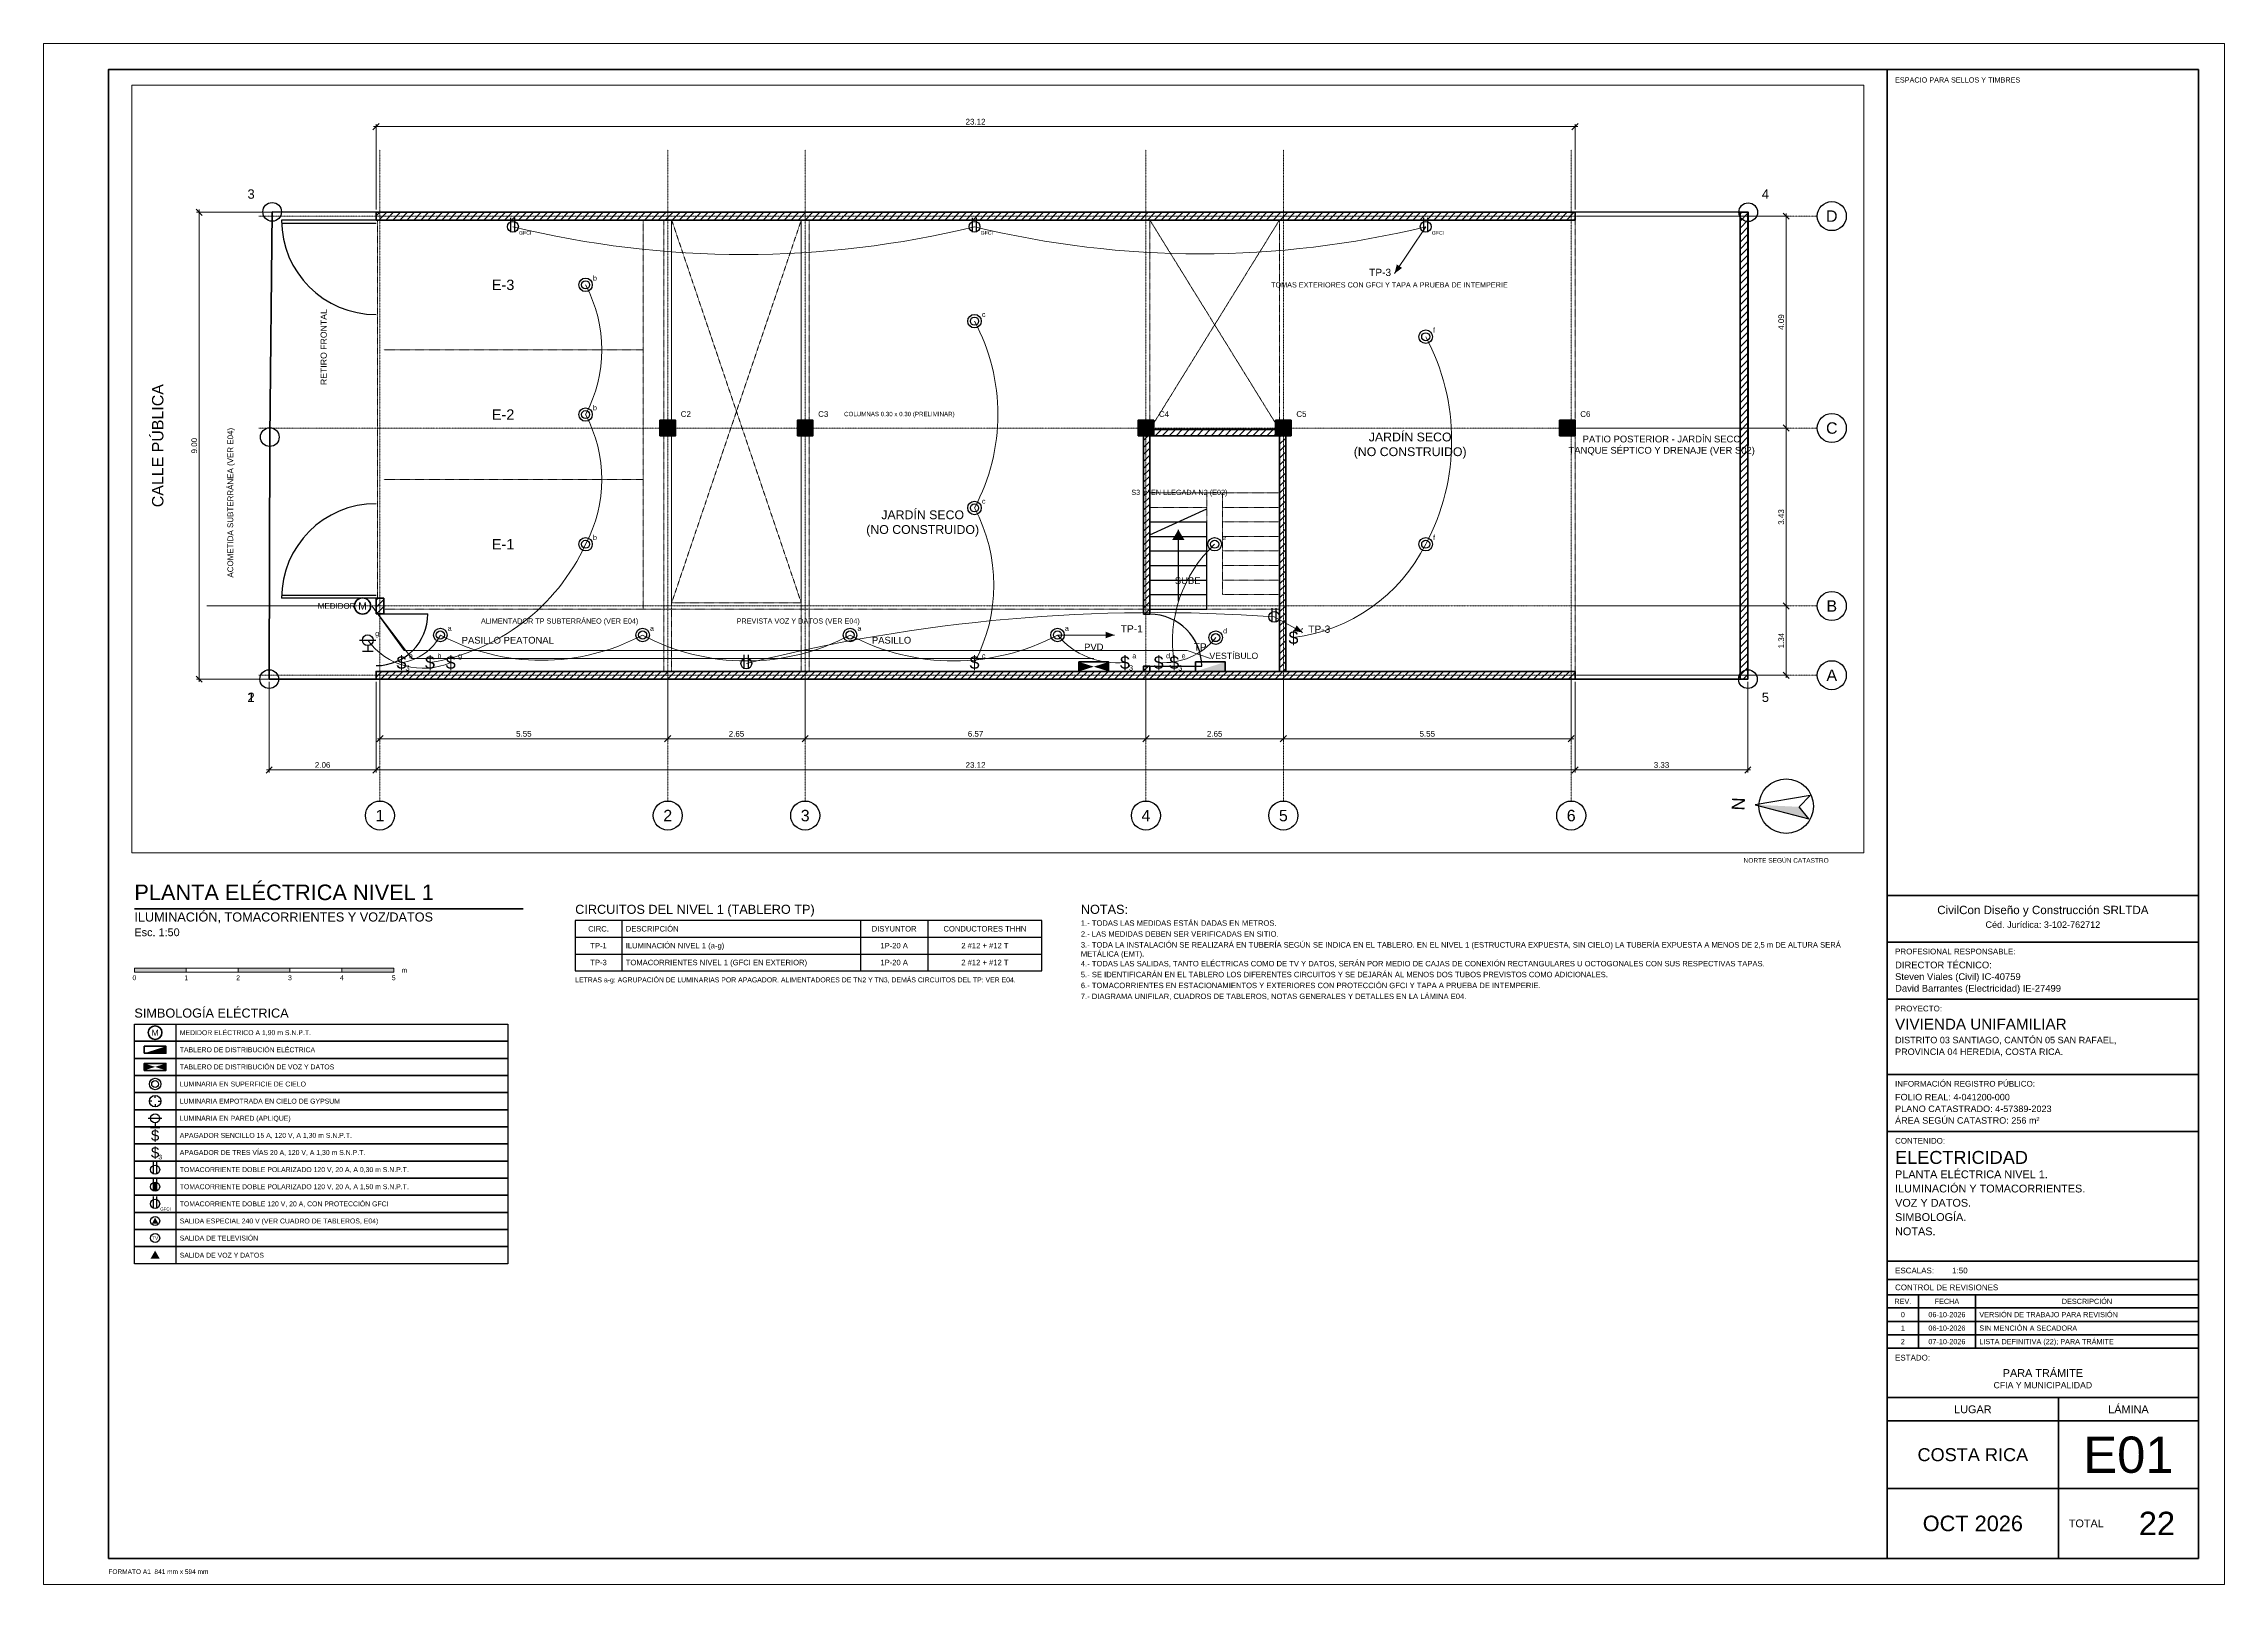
# Paper-space layout 'E01-NIVEL1' of a CAD drawing. Header units: metres, sheet in millimetres. Extents: x 0 to 841, y 0 to 594.
# The model-space entities are those that its viewports show. They can reach past a viewport. Long polylines and large blocks are cut down to what shows.
import ezdxf
from ezdxf.enums import TextEntityAlignment as Align

# ---------------------------------------------------------------- set-up
doc = ezdxf.new("R2010")
doc.units = ezdxf.units.M
doc.linetypes.add('CENTER', pattern=[5.08, 3.175, -0.635, 0.635, -0.635])
doc.linetypes.add('DASHED', pattern=[1.524, 1.27, -0.254])
for name, color, linetype, lineweight in [('A-CAJETIN', 7, 'Continuous', 35), ('A-CAJETIN-TXT', 7, 'Continuous', 25), ('A-COTA-50', 7, 'Continuous', 18), ('A-DEMARCACION', 8, 'DASHED', 18), ('A-EJES', 8, 'CENTER', 13), ('A-EJES-TXT', 7, 'Continuous', 25), ('A-ESCALA-GRAF', 7, 'Continuous', 18), ('A-ESCALERA', 8, 'Continuous', 25), ('A-ESPACIOS', 7, 'Continuous', 25), ('A-MARCO', 7, 'Continuous', 70), ('A-MURO', 8, 'Continuous', 50), ('A-MURO-TRAMA', 8, 'Continuous', 9), ('A-NORTE', 7, 'Continuous', 25), ('A-NOTAS', 7, 'Continuous', 18), ('A-PROYECCION', 8, 'DASHED', 18), ('A-PUERTA', 8, 'Continuous', 25), ('A-TABLAS', 7, 'Continuous', 25), ('A-TEXTO', 7, 'Continuous', 18), ('A-TITULOS', 7, 'Continuous', 35), ('E-APAG', 7, 'Continuous', 25), ('E-CIRC', 7, 'Continuous', 13), ('E-COLUMNA', 8, 'Continuous', 35), ('E-LUM', 7, 'Continuous', 25), ('E-TABLERO', 7, 'Continuous', 35), ('E-TOMA', 7, 'Continuous', 25), ('E-TXT-EL', 7, 'Continuous', 18), ('E-VD', 7, 'Continuous', 25), ('T-LINDERO', 8, 'Continuous', 50), ('T-VERTICE', 8, 'Continuous', 25)]:
    doc.layers.add(name, color=color, linetype=linetype, lineweight=lineweight)
doc.layers.add('A-VIEWPORT', color=8, linetype='Continuous', lineweight=13, plot=False)
doc.styles.add('ARIAL', font='arial.ttf')
doc.dimstyles.new('COTA-50', dxfattribs={"dimtxt": 0.11, "dimasz": 0.06, "dimexe": 0.05, "dimexo": 0.05, "dimgap": 0.04, "dimtad": 1, "dimzin": 0, "dimdsep": 46, "dimtxsty": 'ARIAL', "dimtsz": 0.06, "dimcen": 2.5, "dimdle": 0.05, "dimclrd": 7, "dimclre": 7, "dimclrt": 7, "dimazin": 3, "dimtfac": 1, "dimtmove": 0, "dimatfit": 3, "dimlwd": 18, "dimlwe": 13})

# ---------------------------------------------------------------- blocks, each defined once
blk = doc.blocks.new('NORTE')
blk.add_hatch(color=0).paths.add_polyline_path([(0, 12), (0, -5), (-4.5, -9)])
blk.add_lwpolyline([(0, 12), (-4.5, -9), (0, -5), (4.5, -9)], close=True)
blk.add_circle((0, 0), 10.5)
at = {"style": 'ARIAL'}
blk.add_text('N', height=5, dxfattribs=at).set_placement((0, 14.5), align=Align.BOTTOM_CENTER)
blk = doc.blocks.new('CAJETIN_A1')
for p, q in [((0, 255.6), (120, 255.6)), ((0, 237.6), (120, 237.6)), ((0, 215.6), (120, 215.6)), ((0, 186.6), (120, 186.6)), ((0, 164.6), (120, 164.6)), ((0, 114.6), (120, 114.6)), ((0, 107.6), (120, 107.6)), ((0, 101.6), (120, 101.6)), ((12, 101.6), (12, 81)), ((34, 101.6), (34, 81)), ((0, 96.6), (120, 96.6)), ((0, 91.4), (120, 91.4)), ((0, 86.2), (120, 86.2)), ((0, 81), (120, 81)), ((0, 62), (120, 62)), ((66, 62), (66, 0)), ((0, 53), (120, 53)), ((0, 27), (120, 27))]:
    blk.add_line(p, q)
blk.add_lwpolyline([(0, 0), (120, 0), (120, 574), (0, 574)], close=True)
at = {"style": 'ARIAL'}
for s, height, p in [('ESPACIO PARA SELLOS Y TIMBRES', 2, (3, 571)), ('PROFESIONAL RESPONSABLE:', 2.2, (3, 235.1)), ('PROYECTO:', 2.2, (3, 213.1)), ('INFORMACIÓN REGISTRO PÚBLICO:', 2.2, (3, 184.1)), ('CONTENIDO:', 2.2, (3, 162.1)), ('ESCALAS:', 2.2, (3, 112.1)), ('CONTROL DE REVISIONES', 2.2, (3, 105.6)), ('ESTADO:', 2.2, (3, 78.5))]:
    blk.add_text(s, height=height, dxfattribs=at).set_placement(p, align=Align.TOP_LEFT)
for s, height, p in [('REV.', 2, (6, 99.1)), ('FECHA', 2, (23, 99.1)), ('DESCRIPCIÓN', 2, (77, 99.1)), ('LUGAR', 3, (33, 57.5)), ('LÁMINA', 3, (93, 57.5))]:
    blk.add_text(s, height=height, dxfattribs=at).set_placement(p, align=Align.MIDDLE_CENTER)
blk.add_text('TOTAL', height=3, dxfattribs=at).set_placement((70, 13.5), align=Align.MIDDLE_LEFT)
for tag, height, p in [('EMPRESA_CED', 2.5, (60, 245.6)), ('EMPRESA', 3.2, (60, 251.6)), ('ESTADO_1', 3, (60, 73)), ('ESTADO_2', 2.4, (60, 68))]:
    blk.add_attdef(tag, text='', height=height, dxfattribs=at).set_placement(p, align=Align.TOP_CENTER)
for tag, height, p in [('PROF_1', 2.6, (3, 230.1)), ('PROF_2', 2.6, (3, 225.6)), ('PROF_3', 2.6, (3, 221.1)), ('PROYECTO', 4.2, (3, 208.1)), ('UBIC_1', 2.5, (3, 201.1)), ('UBIC_2', 2.5, (3, 196.6)), ('UBIC_3', 2.5, (3, 192.1)), ('REG_1', 2.5, (3, 179.1)), ('REG_2', 2.5, (3, 174.6)), ('REG_3', 2.5, (3, 170.1)), ('CONT_TIT', 5, (3, 157.1)), ('CONT_1', 3, (3, 149.6)), ('CONT_2', 3, (3, 144.1)), ('CONT_3', 3, (3, 138.6)), ('CONT_4', 3, (3, 133.1)), ('CONT_5', 3, (3, 127.6)), ('CONT_6', 3, (3, 122.1)), ('ESCALAS', 2.2, (25, 112.1))]:
    blk.add_attdef(tag, text='', height=height, dxfattribs=at).set_placement(p, align=Align.TOP_LEFT)
for tag, height, p in [('REV0_N', 2, (6, 94)), ('REV0_F', 2, (23, 94)), ('REV1_N', 2, (6, 88.8)), ('REV2_N', 2, (6, 83.6)), ('REV1_F', 2, (23, 88.8)), ('REV2_F', 2, (23, 83.6)), ('LUGAR', 5, (33, 40)), ('LAMINA', 14, (93, 40)), ('TOTAL', 9, (104, 13.5)), ('FECHA', 6, (33, 13.5))]:
    blk.add_attdef(tag, text='', height=height, dxfattribs=at).set_placement(p, align=Align.MIDDLE_CENTER)
for tag, p in [('REV0_D', (35.5, 94)), ('REV1_D', (35.5, 88.8)), ('REV2_D', (35.5, 83.6))]:
    blk.add_attdef(tag, text='', height=2, dxfattribs=at).set_placement(p, align=Align.MIDDLE_LEFT)
blk = doc.blocks.new('_OBLIQUE')
at = {"color": 0, "linetype": 'BYBLOCK'}
blk.add_line((-0.5, -0.5), (0.5, 0.5), dxfattribs=at)
blk = doc.blocks.new('*D9')
at = {"color": 7, "lineweight": 13}
for p, q in [((25.23, 1.41), (29.3, 1.41)), ((25.23, 0.075), (29.3, 0.075))]:
    blk.add_line(p, q, dxfattribs=at)
at = {"color": 7, "lineweight": 18}
blk.add_line((29.25, 0.025), (29.25, 1.46), dxfattribs=at)
at = {"layer": 'Defpoints'}
for p in [(25.18, 1.41), (25.18, 0.075), (29.25, 0.075)]:
    blk.add_point(p, dxfattribs=at)
at = {"layer": 'A-COTA-50', "color": 7, "xscale": 0.12, "yscale": 0.12, "rotation": 90}
for p in [(29.25, 1.41), (29.25, 0.075)]:
    blk.add_blockref('_OBLIQUE', p, dxfattribs=at)
at = {"layer": 'A-COTA-50', "color": 7, "insert": (29.155, 0.7425), "char_height": 0.11, "attachment_point": 5, "rotation": 90, "style": 'ARIAL'}
blk.add_mtext('1.34', dxfattribs=at)

msp = doc.modelspace()

# ---------------------------------------------------------------- hatches: boundary and pattern name
at = {"layer": 'A-MURO-TRAMA'}
h = msp.add_hatch(dxfattribs=at)
h.set_pattern_fill('ANSI31', scale=0.03)
h.paths.add_polyline_path([(2.06, 8.85), (2.06, 9), (25.18, 9), (25.18, 8.85)])
h = msp.add_hatch(dxfattribs=at)
h.set_pattern_fill('ANSI31', scale=0.03)
h.paths.add_polyline_path([(28.362, 0), (28.362, 9), (28.512, 9), (28.512, 0)])
h = msp.add_hatch(dxfattribs=at)
h.set_pattern_fill('ANSI31', scale=0.03)
h.paths.add_polyline_path([(16.86, 1.25), (16.86, 4.81), (16.98, 4.81), (16.98, 1.25)])
h = msp.add_hatch(dxfattribs=at)
h.set_pattern_fill('ANSI31', scale=0.03)
h.paths.add_polyline_path([(16.98, 4.69), (16.98, 4.81), (19.48, 4.81), (19.48, 4.69)])
h = msp.add_hatch(dxfattribs=at)
h.set_pattern_fill('ANSI31', scale=0.03)
h.paths.add_polyline_path([(19.48, 0.15), (19.48, 4.81), (19.6, 4.81), (19.6, 0.15)])
h = msp.add_hatch(dxfattribs=at)
h.set_pattern_fill('ANSI31', scale=0.03)
h.paths.add_polyline_path([(2.06, 1.26), (2.06, 1.56), (2.21, 1.56), (2.21, 1.26)])
h = msp.add_hatch(dxfattribs=at)
h.set_pattern_fill('ANSI31', scale=0.03)
h.paths.add_polyline_path([(2.06, 0), (2.06, 0.15), (25.18, 0.15), (25.18, 0)])
h = msp.add_hatch(dxfattribs=at)
h.set_pattern_fill('ANSI31', scale=0.03)
h.paths.add_polyline_path([(16.86, 0.15), (16.86, 0.25), (16.98, 0.25), (16.98, 0.15)])
at = {"layer": 'E-CIRC'}
for points in [[(21.7, 7.82), (21.845, 7.926), (21.742, 7.995)], [(16.3, 0.85), (16.131, 0.912), (16.131, 0.788)], [(19.93, 0.9), (19.811, 1.035), (19.752, 0.927)]]:
    msp.add_hatch(color=7, dxfattribs=at).paths.add_polyline_path(points)
at = {"layer": 'E-COLUMNA'}
for points in [[(7.535, 4.69), (7.535, 4.99), (7.835, 4.99), (7.835, 4.69)], [(10.185, 4.69), (10.185, 4.99), (10.485, 4.99), (10.485, 4.69)], [(16.755, 4.69), (16.755, 4.99), (17.055, 4.99), (17.055, 4.69)], [(19.405, 4.69), (19.405, 4.99), (19.705, 4.99), (19.705, 4.69)], [(24.88, 4.69), (24.88, 4.99), (25.18, 4.99), (25.18, 4.69)]]:
    msp.add_hatch(color=7, dxfattribs=at).paths.add_polyline_path(points)
at = {"layer": 'E-TABLERO'}
for points in [[(15.614, 0.149), (15.9, 0.24), (15.614, 0.331)], [(16.186, 0.149), (15.9, 0.24), (16.186, 0.331)], [(17.864, 0.149), (18.436, 0.149), (18.436, 0.331)]]:
    msp.add_hatch(color=7, dxfattribs=at).paths.add_polyline_path(points)

# ---------------------------------------------------------------- linework, layer by layer
at = {"layer": 'A-DEMARCACION', "ltscale": 0.1}
for p, q in [((7.21, 1.35), (7.21, 8.85)), ((2.21, 6.35), (7.21, 6.35)), ((2.21, 3.85), (7.21, 3.85)), ((2.21, 1.35), (19.48, 1.35)), ((19.48, 0.15), (19.48, 1.35))]:
    msp.add_line(p, q, dxfattribs=at)
at = {"layer": 'A-EJES', "ltscale": 0.05}
for p, q in [((2.135, -2.35), (2.135, 10.2)), ((7.685, -2.35), (7.685, 10.2)), ((10.335, -2.35), (10.335, 10.2)), ((16.905, -2.35), (16.905, 10.2)), ((19.555, -2.35), (19.555, 10.2)), ((25.105, -2.35), (25.105, 10.2)), ((-0.2, 8.925), (29.85, 8.925)), ((-0.2, 4.84), (29.85, 4.84)), ((-0.2, 1.41), (29.85, 1.41)), ((-0.2, 0.075), (29.85, 0.075))]:
    msp.add_line(p, q, dxfattribs=at)
at = {"layer": 'A-EJES-TXT'}
for centre in [(30.13, 8.925), (30.13, 4.84), (30.13, 1.41), (30.13, 0.075), (2.135, -2.63), (7.685, -2.63), (10.335, -2.63), (16.905, -2.63), (19.555, -2.63), (25.105, -2.63)]:
    msp.add_circle(centre, 0.28, dxfattribs=at)
at = {"layer": 'A-ESCALERA'}
for p, q in [((16.98, 2.78), (18.08, 3.28)), ((16.98, 3.03), (18.08, 3.03)), ((18.08, 1.35), (18.08, 3.03)), ((16.98, 2.75), (18.08, 2.75)), ((17.53, 1.5), (17.53, 2.88)), ((16.98, 2.47), (18.08, 2.47)), ((16.98, 2.19), (18.08, 2.19)), ((16.98, 1.91), (18.08, 1.91)), ((16.98, 1.63), (18.08, 1.63)), ((16.98, 1.35), (18.08, 1.35))]:
    msp.add_line(p, q, dxfattribs=at)
msp.add_solid([(17.53, 2.88), (17.41, 2.68), (17.65, 2.68)], dxfattribs=at)
at = {"layer": 'A-MURO'}
for points in [[(2.06, 8.85), (2.06, 9), (25.18, 9), (25.18, 8.85)], [(28.362, 0), (28.362, 9), (28.512, 9), (28.512, 0)], [(16.86, 1.25), (16.86, 4.81), (16.98, 4.81), (16.98, 1.25)], [(16.98, 4.69), (16.98, 4.81), (19.48, 4.81), (19.48, 4.69)], [(19.48, 0.15), (19.48, 4.81), (19.6, 4.81), (19.6, 0.15)], [(2.06, 1.26), (2.06, 1.56), (2.21, 1.56), (2.21, 1.26)], [(2.06, 0), (2.06, 0.15), (25.18, 0.15), (25.18, 0)], [(16.86, 0.15), (16.86, 0.25), (16.98, 0.25), (16.98, 0.15)]]:
    msp.add_lwpolyline(points, close=True, dxfattribs=at)
at = {"layer": 'A-PROYECCION', "ltscale": 0.1}
for p, q in [((2.09, 1.56), (2.09, 8.85)), ((7.76, 1.47), (10.26, 8.85)), ((7.76, 8.85), (10.26, 1.47)), ((16.98, 4.81), (19.48, 8.85)), ((16.98, 8.85), (19.48, 4.81)), ((25.18, 0.15), (25.18, 8.85)), ((16.98, 3.59), (18.08, 3.59)), ((16.98, 3.59), (19.48, 3.59)), ((18.08, 3.03), (18.08, 3.59)), ((18.38, 3.59), (19.48, 3.59)), ((18.38, 1.63), (18.38, 3.59)), ((16.98, 3.31), (18.08, 3.31)), ((18.38, 3.31), (19.48, 3.31)), ((18.38, 3.03), (19.48, 3.03)), ((18.38, 2.75), (19.48, 2.75)), ((18.38, 2.47), (19.48, 2.47)), ((18.38, 2.19), (19.48, 2.19)), ((18.38, 1.91), (19.48, 1.91)), ((18.38, 1.63), (19.48, 1.63))]:
    msp.add_line(p, q, dxfattribs=at)
for points in [[(7.61, 0.15), (7.61, 8.85), (7.76, 8.85), (7.76, 0.15)], [(7.76, 1.47), (7.76, 8.85), (10.26, 8.85), (10.26, 1.47)], [(10.26, 0.15), (10.26, 8.85), (10.41, 8.85), (10.41, 0.15)], [(16.98, 4.81), (16.98, 8.85), (19.48, 8.85), (19.48, 4.81)]]:
    msp.add_lwpolyline(points, close=True, dxfattribs=at)
at = {"layer": 'A-PUERTA'}
for p, q in [((2.06, 8.85), (0.238, 8.85)), ((2.06, 8.85), (0.238, 8.85)), ((0.238, 8.79), (2.06, 8.79)), ((0.238, 1.62), (2.06, 1.62)), ((2.06, 1.56), (0.238, 1.56)), ((2.06, 1.56), (0.238, 1.56)), ((2.06, 1.26), (3.06, 1.26)), ((16.98, 0.25), (17.98, 0.25))]:
    msp.add_line(p, q, dxfattribs=at)
for centre, radius, start, end in [((2.06, 8.85), 1.822, 180, -90), ((2.06, 1.56), 1.822, 90, 180), ((2.06, 1.26), 1, -90, 0), ((16.98, 0.25), 1, 0, 90)]:
    msp.add_arc(centre, radius, start, end, dxfattribs=at)
at = {"layer": 'E-CIRC'}
for p, q in [((22.3, 8.72), (21.7, 7.82)), ((15.2, 0.85), (16.3, 0.85)), ((19.38, 1.2), (19.93, 0.9))]:
    msp.add_line(p, q, dxfattribs=at)
for points in [[(4.7, 8.72, 0.12), (13.6, 8.72, 0.12), (22.3, 8.72)], [(3.1, 0.32, 0.25), (6.1, 2.6, 0.25), (6.1, 5.1, 0.25), (6.1, 7.6)], [(13.6, 0.32, 0.25), (13.6, 3.3, 0.25), (13.6, 6.9)], [(19.75, 0.8, 0.25), (22.3, 2.6, 0.25), (22.3, 6.6)], [(17.45, 0.32, -0.25), (18.23, 2.6)], [(9.2, 0.3, -0.08), (19.38, 1.2)], [(2.55, 0.32, 0.25), (3.3, 0.85, 0.25), (7.2, 0.85, 0.25), (11.2, 0.85, 0.25), (15.2, 0.85, 0.25), (16.5, 0.32)], [(3.5, 0.32, -0.35), (1.9, 0.75)], [(17.15, 0.32, 0.25), (18.25, 0.8)]]:
    msp.add_lwpolyline(points, format="xyb", dxfattribs=at)
for points in [[(-1.2, 1.41), (1.62, 1.41)], [(1.98, 1.41), (2.6, 0.55), (17.7, 0.55), (18.15, 0.4)], [(1.98, 1.41), (2.75, 0.4), (15.9, 0.4)]]:
    msp.add_lwpolyline(points, dxfattribs=at)
at = {"layer": 'E-COLUMNA'}
for points in [[(7.535, 4.69), (7.535, 4.99), (7.835, 4.99), (7.835, 4.69)], [(10.185, 4.69), (10.185, 4.99), (10.485, 4.99), (10.485, 4.69)], [(16.755, 4.69), (16.755, 4.99), (17.055, 4.99), (17.055, 4.69)], [(19.405, 4.69), (19.405, 4.99), (19.705, 4.99), (19.705, 4.69)], [(24.88, 4.69), (24.88, 4.99), (25.18, 4.99), (25.18, 4.69)]]:
    msp.add_lwpolyline(points, close=True, dxfattribs=at)
at = {"layer": 'E-LUM'}
for p, q in [((1.744, 0.75), (2.056, 0.75)), ((1.796, 0.542), (2.004, 0.542)), ((1.9, 0.646), (1.9, 0.542))]:
    msp.add_line(p, q, dxfattribs=at)
for centre, radius in [((6.1, 7.6), 0.13), ((6.1, 7.6), 0.078), ((13.6, 6.9), 0.13), ((13.6, 6.9), 0.078), ((22.3, 6.6), 0.13), ((22.3, 6.6), 0.078), ((6.1, 5.1), 0.13), ((6.1, 5.1), 0.078), ((13.6, 3.3), 0.13), ((13.6, 3.3), 0.078), ((6.1, 2.6), 0.13), ((6.1, 2.6), 0.078), ((18.23, 2.6), 0.13), ((18.23, 2.6), 0.078), ((22.3, 2.6), 0.13), ((22.3, 2.6), 0.078), ((1.9, 0.75), 0.104), ((3.3, 0.85), 0.13), ((3.3, 0.85), 0.078), ((7.2, 0.85), 0.13), ((7.2, 0.85), 0.078), ((11.2, 0.85), 0.13), ((11.2, 0.85), 0.078), ((15.2, 0.85), 0.13), ((15.2, 0.85), 0.078), ((18.25, 0.8), 0.13), ((18.25, 0.8), 0.078)]:
    msp.add_circle(centre, radius, dxfattribs=at)
at = {"layer": 'E-TABLERO'}
for points in [[(15.614, 0.149), (16.186, 0.149), (16.186, 0.331), (15.614, 0.331)], [(17.864, 0.149), (18.436, 0.149), (18.436, 0.331), (17.864, 0.331)]]:
    msp.add_lwpolyline(points, close=True, dxfattribs=at)
msp.add_circle((1.8, 1.41), 0.156, dxfattribs=at)
at = {"layer": 'E-TOMA'}
for p, q in [((4.661, 8.616), (4.661, 8.889)), ((4.739, 8.616), (4.739, 8.889)), ((13.561, 8.616), (13.561, 8.889)), ((13.639, 8.616), (13.639, 8.889)), ((22.261, 8.616), (22.261, 8.889)), ((22.339, 8.616), (22.339, 8.889)), ((19.341, 1.096), (19.341, 1.369)), ((19.419, 1.096), (19.419, 1.369)), ((9.161, 0.196), (9.161, 0.469)), ((9.239, 0.196), (9.239, 0.469))]:
    msp.add_line(p, q, dxfattribs=at)
for centre in [(4.7, 8.72), (13.6, 8.72), (22.3, 8.72), (19.38, 1.2), (9.2, 0.3)]:
    msp.add_circle(centre, 0.104, dxfattribs=at)
at = {"layer": 'T-LINDERO'}
msp.add_lwpolyline([(0, 0), (0.011, 4.665), (0.057, 9.007), (28.518, 9), (28.512, 0)], close=True, dxfattribs=at)
at = {"layer": 'T-VERTICE'}
for centre in [(0.057, 9.007), (28.518, 9), (0.011, 4.665), (0, 0), (28.512, 0)]:
    msp.add_circle(centre, 0.18, dxfattribs=at)

# ---------------------------------------------------------------- texts
at = {"layer": 'A-EJES-TXT', "style": 'ARIAL'}
for s, p in [('D', (30.13, 8.925)), ('C', (30.13, 4.84)), ('B', (30.13, 1.41)), ('A', (30.13, 0.075)), ('1', (2.135, -2.63)), ('2', (7.685, -2.63)), ('3', (10.335, -2.63)), ('4', (16.905, -2.63)), ('5', (19.555, -2.63)), ('6', (25.105, -2.63))]:
    msp.add_text(s, height=0.22, dxfattribs=at).set_placement(p, align=Align.MIDDLE_CENTER)
at = {"layer": 'A-ESCALERA', "style": 'ARIAL'}
msp.add_text('SUBE', height=0.13, dxfattribs=at).set_placement((17.71, 1.9), align=Align.MIDDLE_CENTER)
at = {"layer": 'A-ESPACIOS', "style": 'ARIAL'}
for s, height, p in [('E-3', 0.2, (4.51, 7.6)), ('E-2', 0.2, (4.51, 5.1)), ('E-1', 0.2, (4.51, 2.6)), ('PASILLO PEATONAL', 0.13, (4.6, 0.75)), ('PASILLO', 0.13, (12, 0.75)), ('VESTÍBULO', 0.12, (18.6, 0.45))]:
    msp.add_text(s, height=height, dxfattribs=at).set_placement(p, align=Align.MIDDLE_CENTER)
for s, height, p in [('RETIRO FRONTAL', 0.12, (1.05, 6.4)), ('CALLE PÚBLICA', 0.22, (-2.15, 4.5))]:
    msp.add_text(s, height=height, rotation=90, dxfattribs=at).set_placement(p, align=Align.MIDDLE_CENTER)
at = {"layer": 'A-ESPACIOS', "attachment_point": 5, "style": 'ARIAL'}
for s, insert, char_height, width in [('JARDÍN SECO\\P(NO CONSTRUIDO)', (22, 4.5), 0.17, 3.5), ('PATIO POSTERIOR - JARDÍN SECO\\PTANQUE SÉPTICO Y DRENAJE (VER S02)', (26.85, 4.5), 0.13, 6.5), ('JARDÍN SECO\\P(NO CONSTRUIDO)', (12.6, 3), 0.17, 3.5)]:
    msp.add_mtext(s, dxfattribs=dict(at, insert=insert, char_height=char_height, width=width))
at = {"layer": 'E-APAG', "style": 'ARIAL'}
for s, height, p in [('$', 0.247, (19.75, 0.8)), ('$', 0.247, (2.55, 0.32)), ('$', 0.247, (3.1, 0.32)), ('$', 0.247, (3.5, 0.32)), ('$', 0.247, (13.6, 0.32)), ('$', 0.247, (16.5, 0.32)), ('$', 0.247, (17.15, 0.32)), ('$', 0.247, (17.45, 0.32)), ('3', 0.104, (2.667, 0.216)), ('3', 0.104, (16.617, 0.216)), ('3', 0.104, (17.567, 0.216))]:
    msp.add_text(s, height=height, dxfattribs=at).set_placement(p, align=Align.MIDDLE_CENTER)
at = {"layer": 'E-COLUMNA', "style": 'ARIAL'}
for s, height, p in [('C2', 0.11, (7.935, 5.11)), ('C3', 0.11, (10.585, 5.11)), ('COLUMNAS 0.30 x 0.30 (PRELIMINAR)', 0.085, (11.085, 5.11)), ('C4', 0.11, (17.155, 5.11)), ('C5', 0.11, (19.805, 5.11)), ('C6', 0.11, (25.28, 5.11))]:
    msp.add_text(s, height=height, dxfattribs=at).set_placement(p, align=Align.MIDDLE_LEFT)
at = {"layer": 'E-TABLERO', "style": 'ARIAL'}
msp.add_text('M', height=0.143, dxfattribs=at).set_placement((1.8, 1.41), align=Align.MIDDLE_CENTER)
at = {"layer": 'E-TOMA', "style": 'ARIAL'}
for p in [(4.817, 8.603), (13.717, 8.603), (22.417, 8.603)]:
    msp.add_text('GFCI', height=0.0715, dxfattribs=at).set_placement(p, align=Align.MIDDLE_LEFT)
at = {"layer": 'E-TXT-EL', "style": 'ARIAL'}
for s, height, p in [('b', 0.0975, (6.243, 7.73)), ('c', 0.0975, (13.743, 7.03)), ('f', 0.0975, (22.443, 6.73)), ('b', 0.0975, (6.243, 5.23)), ('c', 0.0975, (13.743, 3.43)), ('b', 0.0975, (6.243, 2.73)), ('e', 0.0975, (18.373, 2.73)), ('f', 0.0975, (22.443, 2.73)), ('g', 0.0975, (2.043, 0.88)), ('a', 0.0975, (3.443, 0.98)), ('a', 0.0975, (7.343, 0.98)), ('a', 0.0975, (11.343, 0.98)), ('a', 0.0975, (15.343, 0.98)), ('TP-1', 0.14, (16.42, 0.97)), ('d', 0.0975, (18.393, 0.93)), ('f', 0.0975, (19.893, 0.93)), ('TP-3', 0.14, (20.035, 0.963)), ('a', 0.0975, (2.693, 0.45)), ('b', 0.0975, (3.243, 0.45)), ('g', 0.0975, (3.643, 0.45)), ('c', 0.0975, (13.743, 0.45)), ('a', 0.0975, (16.643, 0.45)), ('d', 0.0975, (17.293, 0.45)), ('e', 0.0975, (17.593, 0.45))]:
    msp.add_text(s, height=height, dxfattribs=at).set_placement(p, align=Align.MIDDLE_LEFT)
for s, height, p in [('TOMAS EXTERIORES CON GFCI Y TAPA A PRUEBA DE INTEMPERIE', 0.1, (21.6, 7.6)), ("S3 'e' EN LLEGADA N2 (E02)", 0.1, (17.55, 3.6)), ('MEDIDOR', 0.11, (1.3, 1.41)), ('ALIMENTADOR TP SUBTERRÁNEO (VER E04)', 0.1, (5.6, 1.12)), ('PREVISTA VOZ Y DATOS (VER E04)', 0.1, (10.2, 1.12)), ('PVD', 0.13, (15.9, 0.62)), ('TP', 0.14, (17.95, 0.62))]:
    msp.add_text(s, height=height, dxfattribs=at).set_placement(p, align=Align.MIDDLE_CENTER)
msp.add_text('TP-3', height=0.14, dxfattribs=at).set_placement((21.633, 7.84), align=Align.MIDDLE_RIGHT)
msp.add_text('ACOMETIDA SUBTERRÁNEA (VER E04)', height=0.11, rotation=90, dxfattribs=at).set_placement((-0.75, 3.4), align=Align.MIDDLE_CENTER)
at = {"layer": 'T-VERTICE', "style": 'ARIAL'}
for s, p in [('3', (-0.35, 9.35)), ('4', (28.85, 9.35)), ('2', (-0.35, -0.35)), ('1', (-0.35, -0.35)), ('5', (28.85, -0.35))]:
    msp.add_text(s, height=0.18, dxfattribs=at).set_placement(p, align=Align.MIDDLE_CENTER)

# ---------------------------------------------------------------- dimensions: what is measured, and where the dimension line sits
at = {"layer": 'A-COTA-50'}
for base, p1, p2 in [((2.06, 10.65), (2.06, 9), (25.18, 9)), ((0, -1.75), (0, 0), (2.06, 0)), ((2.06, -1.75), (2.06, 0), (25.18, 0)), ((2.135, -1.15), (2.135, 0.075), (7.685, 0.075)), ((7.685, -1.15), (7.685, 0.075), (10.335, 0.075)), ((10.335, -1.15), (10.335, 0.075), (16.905, 0.075)), ((16.905, -1.15), (16.905, 0.075), (19.555, 0.075)), ((19.555, -1.15), (19.555, 0.075), (25.105, 0.075)), ((25.18, -1.75), (25.18, 0), (28.512, 0))]:
    msp.add_linear_dim(base=base, p1=p1, p2=p2, dimstyle='COTA-50', dxfattribs=at).render()
for base, p1, p2 in [((-1.35, 0), (2.06, 0), (2.06, 9)), ((29.25, 4.84), (25.18, 4.84), (25.18, 8.925)), ((29.25, 1.41), (25.18, 1.41), (25.18, 4.84))]:
    msp.add_linear_dim(base=base, p1=p1, p2=p2, angle=90, dimstyle='COTA-50', dxfattribs=at).render()
dim = msp.add_linear_dim(base=(29.25, 0.075), p1=(25.18, 0.075), p2=(25.18, 1.41), angle=90, dimstyle='COTA-50', dxfattribs=at)
dim.commit()
dim.dimension.update_dxf_attribs({"geometry": '*D9', "text_midpoint": (29.155, 0.7425)})

psp = doc.layouts.new('E01-NIVEL1')

# ---------------------------------------------------------------- hatches: boundary and pattern name
at = {"layer": 'A-ESCALA-GRAF'}
for points in [[(35, 236), (55, 236), (55, 237.6), (35, 237.6)], [(75, 236), (95, 236), (95, 237.6), (75, 237.6)], [(115, 236), (135, 236), (135, 237.6), (115, 237.6)]]:
    psp.add_hatch(color=7, dxfattribs=at).paths.add_polyline_path(points)
at = {"layer": 'E-TABLERO'}
for points in [[(38.82, 204.77), (47.18, 204.77), (47.18, 207.43)], [(38.82, 198.17), (43, 199.5), (38.82, 200.83)], [(47.18, 198.17), (43, 199.5), (47.18, 200.83)]]:
    psp.add_hatch(color=7, dxfattribs=at).paths.add_polyline_path(points)
at = {"layer": 'E-TOMA'}
for points in [[(42.34, 151.65), (43.66, 151.65), (43.66, 154.95), (42.34, 154.95)], [(41.79, 139.11), (44.21, 139.11), (43, 141.42)]]:
    psp.add_hatch(color=7, dxfattribs=at).paths.add_polyline_path(points)
at = {"layer": 'E-VD'}
psp.add_hatch(color=7, dxfattribs=at).paths.add_polyline_path([(41.24, 125.58), (44.76, 125.58), (43, 128.66)])

# ---------------------------------------------------------------- linework, layer by layer
at = {"layer": 'A-ESCALA-GRAF'}
for points in [[(35, 236), (55, 236), (55, 237.6), (35, 237.6)], [(55, 236), (75, 236), (75, 237.6), (55, 237.6)], [(75, 236), (95, 236), (95, 237.6), (75, 237.6)], [(95, 236), (115, 236), (115, 237.6), (95, 237.6)], [(115, 236), (135, 236), (135, 237.6), (115, 237.6)]]:
    psp.add_lwpolyline(points, close=True, dxfattribs=at)
at = {"layer": 'A-MARCO'}
psp.add_lwpolyline([(25, 10), (831, 10), (831, 584), (25, 584)], close=True, dxfattribs=at)
at = {"layer": 'A-TABLAS'}
for p, q in [((223, 256), (223, 249.5)), ((315, 256), (315, 249.5)), ((341, 256), (341, 249.5)), ((205, 249.5), (385, 249.5)), ((223, 249.5), (223, 243)), ((315, 249.5), (315, 243)), ((341, 249.5), (341, 243)), ((205, 243), (385, 243)), ((223, 243), (223, 236.5)), ((315, 243), (315, 236.5)), ((341, 243), (341, 236.5)), ((51, 216), (51, 209.4)), ((51, 209.4), (51, 202.8)), ((51, 202.8), (51, 196.2)), ((51, 196.2), (51, 189.6)), ((51, 189.6), (51, 183)), ((51, 183), (51, 176.4)), ((51, 176.4), (51, 169.8)), ((51, 169.8), (51, 163.2)), ((51, 163.2), (51, 156.6)), ((51, 156.6), (51, 150)), ((51, 150), (51, 143.4)), ((51, 143.4), (51, 136.8)), ((51, 136.8), (51, 130.2)), ((51, 130.2), (51, 123.6))]:
    psp.add_line(p, q, dxfattribs=at)
for points in [[(205, 236.5), (385, 236.5), (385, 256), (205, 256)], [(35, 216), (179, 216), (179, 209.4), (35, 209.4)], [(35, 209.4), (179, 209.4), (179, 202.8), (35, 202.8)], [(35, 202.8), (179, 202.8), (179, 196.2), (35, 196.2)], [(35, 196.2), (179, 196.2), (179, 189.6), (35, 189.6)], [(35, 189.6), (179, 189.6), (179, 183), (35, 183)], [(35, 183), (179, 183), (179, 176.4), (35, 176.4)], [(35, 176.4), (179, 176.4), (179, 169.8), (35, 169.8)], [(35, 169.8), (179, 169.8), (179, 163.2), (35, 163.2)], [(35, 163.2), (179, 163.2), (179, 156.6), (35, 156.6)], [(35, 156.6), (179, 156.6), (179, 150), (35, 150)], [(35, 150), (179, 150), (179, 143.4), (35, 143.4)], [(35, 143.4), (179, 143.4), (179, 136.8), (35, 136.8)], [(35, 136.8), (179, 136.8), (179, 130.2), (35, 130.2)], [(35, 130.2), (179, 130.2), (179, 123.6), (35, 123.6)]]:
    psp.add_lwpolyline(points, close=True, dxfattribs=at)
at = {"layer": 'A-TITULOS'}
psp.add_line((35, 260.5), (185, 260.5), dxfattribs=at)
at = {"layer": 'A-VIEWPORT'}
psp.add_lwpolyline([(0, 0), (841, 0), (841, 594), (0, 594)], close=True, dxfattribs=at)
at = {"layer": 'E-LUM'}
for p, q in [((41.79, 186.3), (40.8, 186.3)), ((43, 187.51), (43, 188.5)), ((43, 185.09), (43, 184.1)), ((44.21, 186.3), (45.2, 186.3)), ((40.36, 179.7), (45.64, 179.7)), ((43, 177.94), (43, 176.18)), ((41.24, 176.18), (44.76, 176.18))]:
    psp.add_line(p, q, dxfattribs=at)
for centre, radius in [((43, 192.9), 2.2), ((43, 192.9), 1.32), ((43, 186.3), 2.2), ((43, 179.7), 1.76)]:
    psp.add_circle(centre, radius, dxfattribs=at)
at = {"layer": 'E-TABLERO'}
for points in [[(38.82, 204.77), (47.18, 204.77), (47.18, 207.43), (38.82, 207.43)], [(38.82, 198.17), (47.18, 198.17), (47.18, 200.83), (38.82, 200.83)]]:
    psp.add_lwpolyline(points, close=True, dxfattribs=at)
psp.add_circle((43, 212.7), 2.64, dxfattribs=at)
at = {"layer": 'E-TOMA'}
for p, q in [((42.34, 158.14), (42.34, 162.76)), ((43.66, 158.14), (43.66, 162.76)), ((42.34, 151.54), (42.34, 156.16)), ((43.66, 151.54), (43.66, 156.16)), ((42.34, 144.94), (42.34, 149.56)), ((43.66, 144.94), (43.66, 149.56))]:
    psp.add_line(p, q, dxfattribs=at)
for centre in [(43, 159.9), (43, 153.3), (43, 146.7), (43, 140.1)]:
    psp.add_circle(centre, 1.76, dxfattribs=at)
at = {"layer": 'E-VD'}
psp.add_circle((43, 133.5), 1.76, dxfattribs=at)

# ---------------------------------------------------------------- block references
at = {"layer": 'A-CAJETIN'}
ref = psp.add_blockref('CAJETIN_A1', (711, 10), dxfattribs=at)
ref.add_attrib('EMPRESA', 'CivilCon Diseño y Construcción SRLTDA', dxfattribs={"layer": 'A-CAJETIN-TXT', "height": 3.2, "style": 'ARIAL'}).set_placement((771, 261.6), align=Align.TOP_CENTER)
ref.add_attrib('EMPRESA_CED', 'Céd. Jurídica: 3-102-762712', dxfattribs={"layer": 'A-CAJETIN-TXT', "height": 2.5, "style": 'ARIAL'}).set_placement((771, 255.6), align=Align.TOP_CENTER)
ref.add_attrib('PROF_1', 'DIRECTOR TÉCNICO:', dxfattribs={"layer": 'A-CAJETIN-TXT', "height": 2.6, "style": 'ARIAL'}).set_placement((714, 240.1), align=Align.TOP_LEFT)
ref.add_attrib('PROF_2', 'Steven Viales (Civil) IC-40759', dxfattribs={"layer": 'A-CAJETIN-TXT', "height": 2.6, "style": 'ARIAL'}).set_placement((714, 235.6), align=Align.TOP_LEFT)
ref.add_attrib('PROF_3', 'David Barrantes (Electricidad) IE-27499', dxfattribs={"layer": 'A-CAJETIN-TXT', "height": 2.6, "style": 'ARIAL'}).set_placement((714, 231.1), align=Align.TOP_LEFT)
ref.add_attrib('PROYECTO', 'VIVIENDA UNIFAMILIAR', dxfattribs={"layer": 'A-CAJETIN-TXT', "height": 4.2, "style": 'ARIAL'}).set_placement((714, 218.1), align=Align.TOP_LEFT)
ref.add_attrib('UBIC_1', 'DISTRITO 03 SANTIAGO, CANTÓN 05 SAN RAFAEL,', dxfattribs={"layer": 'A-CAJETIN-TXT', "height": 2.5, "style": 'ARIAL'}).set_placement((714, 211.1), align=Align.TOP_LEFT)
ref.add_attrib('UBIC_2', 'PROVINCIA 04 HEREDIA, COSTA RICA.', dxfattribs={"layer": 'A-CAJETIN-TXT', "height": 2.5, "style": 'ARIAL'}).set_placement((714, 206.6), align=Align.TOP_LEFT)
ref.add_attrib('REG_1', 'FOLIO REAL: 4-041200-000', dxfattribs={"layer": 'A-CAJETIN-TXT', "height": 2.5, "style": 'ARIAL'}).set_placement((714, 189.1), align=Align.TOP_LEFT)
ref.add_attrib('REG_2', 'PLANO CATASTRADO: 4-57389-2023', dxfattribs={"layer": 'A-CAJETIN-TXT', "height": 2.5, "style": 'ARIAL'}).set_placement((714, 184.6), align=Align.TOP_LEFT)
ref.add_attrib('REG_3', 'ÁREA SEGÚN CATASTRO: 256 m²', dxfattribs={"layer": 'A-CAJETIN-TXT', "height": 2.5, "style": 'ARIAL'}).set_placement((714, 180.1), align=Align.TOP_LEFT)
ref.add_attrib('CONT_TIT', 'ELECTRICIDAD', dxfattribs={"layer": 'A-CAJETIN-TXT', "height": 5, "style": 'ARIAL'}).set_placement((714, 167.1), align=Align.TOP_LEFT)
ref.add_attrib('CONT_1', 'PLANTA ELÉCTRICA NIVEL 1.', dxfattribs={"layer": 'A-CAJETIN-TXT', "height": 3, "style": 'ARIAL'}).set_placement((714, 159.6), align=Align.TOP_LEFT)
ref.add_attrib('CONT_2', 'ILUMINACIÓN Y TOMACORRIENTES.', dxfattribs={"layer": 'A-CAJETIN-TXT', "height": 3, "style": 'ARIAL'}).set_placement((714, 154.1), align=Align.TOP_LEFT)
ref.add_attrib('CONT_3', 'VOZ Y DATOS.', dxfattribs={"layer": 'A-CAJETIN-TXT', "height": 3, "style": 'ARIAL'}).set_placement((714, 148.6), align=Align.TOP_LEFT)
ref.add_attrib('CONT_4', 'SIMBOLOGÍA.', dxfattribs={"layer": 'A-CAJETIN-TXT', "height": 3, "style": 'ARIAL'}).set_placement((714, 143.1), align=Align.TOP_LEFT)
ref.add_attrib('CONT_5', 'NOTAS.', dxfattribs={"layer": 'A-CAJETIN-TXT', "height": 3, "style": 'ARIAL'}).set_placement((714, 137.6), align=Align.TOP_LEFT)
ref.add_attrib('ESCALAS', '1:50', dxfattribs={"layer": 'A-CAJETIN-TXT', "height": 2.2, "style": 'ARIAL'}).set_placement((736, 122.1), align=Align.TOP_LEFT)
ref.add_attrib('REV0_N', '0', dxfattribs={"layer": 'A-CAJETIN-TXT', "height": 2, "style": 'ARIAL'}).set_placement((717, 104), align=Align.MIDDLE_CENTER)
ref.add_attrib('REV0_F', '06-10-2026', dxfattribs={"layer": 'A-CAJETIN-TXT', "height": 2, "style": 'ARIAL'}).set_placement((734, 104), align=Align.MIDDLE_CENTER)
ref.add_attrib('REV0_D', 'VERSIÓN DE TRABAJO PARA REVISIÓN', dxfattribs={"layer": 'A-CAJETIN-TXT', "height": 2, "style": 'ARIAL'}).set_placement((746.5, 104), align=Align.MIDDLE_LEFT)
ref.add_attrib('REV1_N', '1', dxfattribs={"layer": 'A-CAJETIN-TXT', "height": 2, "style": 'ARIAL'}).set_placement((717, 98.8), align=Align.MIDDLE_CENTER)
ref.add_attrib('REV1_F', '06-10-2026', dxfattribs={"layer": 'A-CAJETIN-TXT', "height": 2, "style": 'ARIAL'}).set_placement((734, 98.8), align=Align.MIDDLE_CENTER)
ref.add_attrib('REV1_D', 'SIN MENCIÓN A SECADORA', dxfattribs={"layer": 'A-CAJETIN-TXT', "height": 2, "style": 'ARIAL'}).set_placement((746.5, 98.8), align=Align.MIDDLE_LEFT)
ref.add_attrib('REV2_N', '2', dxfattribs={"layer": 'A-CAJETIN-TXT', "height": 2, "style": 'ARIAL'}).set_placement((717, 93.6), align=Align.MIDDLE_CENTER)
ref.add_attrib('REV2_F', '07-10-2026', dxfattribs={"layer": 'A-CAJETIN-TXT', "height": 2, "style": 'ARIAL'}).set_placement((734, 93.6), align=Align.MIDDLE_CENTER)
ref.add_attrib('REV2_D', 'LISTA DEFINITIVA (22); PARA TRÁMITE', dxfattribs={"layer": 'A-CAJETIN-TXT', "height": 2, "style": 'ARIAL'}).set_placement((746.5, 93.6), align=Align.MIDDLE_LEFT)
ref.add_attrib('ESTADO_1', 'PARA TRÁMITE', dxfattribs={"layer": 'A-CAJETIN-TXT', "height": 3, "style": 'ARIAL'}).set_placement((771, 83), align=Align.TOP_CENTER)
ref.add_attrib('ESTADO_2', 'CFIA Y MUNICIPALIDAD', dxfattribs={"layer": 'A-CAJETIN-TXT', "height": 2.4, "style": 'ARIAL'}).set_placement((771, 78), align=Align.TOP_CENTER)
ref.add_attrib('LUGAR', 'COSTA RICA', dxfattribs={"layer": 'A-CAJETIN-TXT', "height": 5, "style": 'ARIAL'}).set_placement((744, 50), align=Align.MIDDLE_CENTER)
ref.add_attrib('LAMINA', 'E01', dxfattribs={"layer": 'A-CAJETIN-TXT', "height": 14, "style": 'ARIAL'}).set_placement((804, 50), align=Align.MIDDLE_CENTER)
ref.add_attrib('FECHA', 'OCT 2026', dxfattribs={"layer": 'A-CAJETIN-TXT', "height": 6, "style": 'ARIAL'}).set_placement((744, 23.5), align=Align.MIDDLE_CENTER)
ref.add_attrib('TOTAL', '22', dxfattribs={"layer": 'A-CAJETIN-TXT', "height": 9, "style": 'ARIAL'}).set_placement((815, 23.5), align=Align.MIDDLE_CENTER)
at = {"layer": 'A-NORTE', "rotation": 87.28611489610071}
psp.add_blockref('NORTE', (672, 300), dxfattribs=at)

# ---------------------------------------------------------------- texts
at = {"layer": 'A-ESCALA-GRAF', "style": 'ARIAL'}
psp.add_text('m', height=1.87, dxfattribs=at).set_placement((138, 236.8), align=Align.MIDDLE_LEFT)
for s, p in [('0', (35, 234.8)), ('1', (55, 234.8)), ('2', (75, 234.8)), ('3', (95, 234.8)), ('4', (115, 234.8)), ('5', (135, 234.8))]:
    psp.add_text(s, height=1.87, dxfattribs=at).set_placement(p, align=Align.TOP_CENTER)
at = {"layer": 'A-NOTAS', "char_height": 2.1, "width": 300, "attachment_point": 1, "style": 'ARIAL'}
for s, insert in [('1.- TODAS LAS MEDIDAS ESTÁN DADAS EN METROS.', (400, 256)), ('3.- TODA LA INSTALACIÓN SE REALIZARÁ EN TUBERÍA SEGÚN SE INDICA EN EL TABLERO. EN EL NIVEL 1 (ESTRUCTURA EXPUESTA, SIN CIELO) LA TUBERÍA EXPUESTA A MENOS DE 2,5 m DE ALTURA SERÁ METÁLICA (EMT).', (400, 247.6)), ('2.- LAS MEDIDAS DEBEN SER VERIFICADAS EN SITIO.', (400, 251.8)), ('4.- TODAS LAS SALIDAS, TANTO ELÉCTRICAS COMO DE TV Y DATOS, SERÁN POR MEDIO DE CAJAS DE CONEXIÓN RECTANGULARES U OCTOGONALES CON SUS RESPECTIVAS TAPAS.', (400, 240.36)), ('5.- SE IDENTIFICARÁN EN EL TABLERO LOS DIFERENTES CIRCUITOS Y SE DEJARÁN AL MENOS DOS TUBOS PREVISTOS COMO ADICIONALES.', (400, 236.16)), ('6.- TOMACORRIENTES EN ESTACIONAMIENTOS Y EXTERIORES CON PROTECCIÓN GFCI Y TAPA A PRUEBA DE INTEMPERIE.', (400, 231.96)), ('7.- DIAGRAMA UNIFILAR, CUADROS DE TABLEROS, NOTAS GENERALES Y DETALLES EN LA LÁMINA E04.', (400, 227.76))]:
    psp.add_mtext(s, dxfattribs=dict(at, insert=insert))
at = {"layer": 'A-TEXTO', "style": 'ARIAL'}
psp.add_text('NORTE SEGÚN CATASTRO', height=1.8, dxfattribs=at).set_placement((672, 280), align=Align.TOP_CENTER)
for s, height, p in [('Esc. 1:50', 3, (35, 249)), ('ILUMINACIÓN, TOMACORRIENTES Y VOZ/DATOS', 3.5, (35, 254.5))]:
    psp.add_text(s, height=height, dxfattribs=at).set_placement(p, align=Align.BOTTOM_LEFT)
for s, p in [('CIRC.', (214, 252.75)), ('DISYUNTOR', (328, 252.75)), ('CONDUCTORES THHN', (363, 252.75)), ('TP-1', (214, 246.25)), ('1P-20 A', (328, 246.25)), ('2 #12 + #12 T', (363, 246.25)), ('TP-3', (214, 239.75)), ('1P-20 A', (328, 239.75)), ('2 #12 + #12 T', (363, 239.75))]:
    psp.add_text(s, height=2.1, dxfattribs=at).set_placement(p, align=Align.MIDDLE_CENTER)
for s, height, p in [('DESCRIPCIÓN', 2.1, (224.5, 252.75)), ('ILUMINACIÓN NIVEL 1 (a-g)', 2.1, (224.5, 246.25)), ('TOMACORRIENTES NIVEL 1 (GFCI EN EXTERIOR)', 2.1, (224.5, 239.75)), ('MEDIDOR ELÉCTRICO A 1,90 m S.N.P.T.', 1.9, (52.5, 212.7)), ('TABLERO DE DISTRIBUCIÓN ELÉCTRICA', 1.9, (52.5, 206.1)), ('TABLERO DE DISTRIBUCIÓN DE VOZ Y DATOS', 1.9, (52.5, 199.5)), ('LUMINARIA EN SUPERFICIE DE CIELO', 1.9, (52.5, 192.9)), ('LUMINARIA EMPOTRADA EN CIELO DE GYPSUM', 1.9, (52.5, 186.3)), ('LUMINARIA EN PARED (APLIQUE)', 1.9, (52.5, 179.7)), ('APAGADOR SENCILLO 15 A, 120 V, A 1,30 m S.N.P.T.', 1.9, (52.5, 173.1)), ('APAGADOR DE TRES VÍAS 20 A, 120 V, A 1,30 m S.N.P.T.', 1.9, (52.5, 166.5)), ('TOMACORRIENTE DOBLE POLARIZADO 120 V, 20 A, A 0,30 m S.N.P.T.', 1.9, (52.5, 159.9)), ('TOMACORRIENTE DOBLE POLARIZADO 120 V, 20 A, A 1,50 m S.N.P.T.', 1.9, (52.5, 153.3)), ('TOMACORRIENTE DOBLE 120 V, 20 A, CON PROTECCIÓN GFCI', 1.9, (52.5, 146.7)), ('SALIDA ESPECIAL 240 V (VER CUADRO DE TABLEROS, E04)', 1.9, (52.5, 140.1)), ('SALIDA DE TELEVISIÓN', 1.9, (52.5, 133.5)), ('SALIDA DE VOZ Y DATOS', 1.9, (52.5, 126.9))]:
    psp.add_text(s, height=height, dxfattribs=at).set_placement(p, align=Align.MIDDLE_LEFT)
psp.add_text('LETRAS a-g: AGRUPACIÓN DE LUMINARIAS POR APAGADOR. ALIMENTADORES DE TN2 Y TN3, DEMÁS CIRCUITOS DEL TP: VER E04.', height=1.9, dxfattribs=at).set_placement((205, 234), align=Align.TOP_LEFT)
psp.add_text('FORMATO A1  841 mm x 594 mm', height=1.8, dxfattribs=at).set_placement((25, 4))
at = {"layer": 'A-TITULOS', "style": 'ARIAL'}
psp.add_text('PLANTA ELÉCTRICA NIVEL 1', height=6, dxfattribs=at).set_placement((35, 262), align=Align.BOTTOM_LEFT)
for s, p in [('CIRCUITOS DEL NIVEL 1 (TABLERO TP)', (205, 262)), ('NOTAS:', (400, 262)), ('SIMBOLOGÍA ELÉCTRICA', (35, 222))]:
    psp.add_text(s, height=3.5, dxfattribs=at).set_placement(p, align=Align.TOP_LEFT)
at = {"layer": 'E-APAG', "style": 'ARIAL'}
for s, height, p in [('$', 4.18, (43, 173.1)), ('$', 4.18, (43, 166.5)), ('3', 1.76, (44.98, 164.74))]:
    psp.add_text(s, height=height, dxfattribs=at).set_placement(p, align=Align.MIDDLE_CENTER)
at = {"layer": 'E-TABLERO', "style": 'ARIAL'}
psp.add_text('M', height=2.42, dxfattribs=at).set_placement((43, 212.7), align=Align.MIDDLE_CENTER)
at = {"layer": 'E-TOMA', "style": 'ARIAL'}
psp.add_text('GFCI', height=1.21, dxfattribs=at).set_placement((44.98, 144.72), align=Align.MIDDLE_LEFT)
at = {"layer": 'E-VD', "style": 'ARIAL'}
psp.add_text('TV', height=1.32, dxfattribs=at).set_placement((43, 133.5), align=Align.MIDDLE_CENTER)

# ---------------------------------------------------------------- viewports
at = {"layer": 'A-VIEWPORT'}
psp.add_viewport(center=(368, 430), size=(668, 296), view_center_point=(14.05, 4.05), view_height=14.8, dxfattribs=at)

doc.saveas('drawing.dxf')
